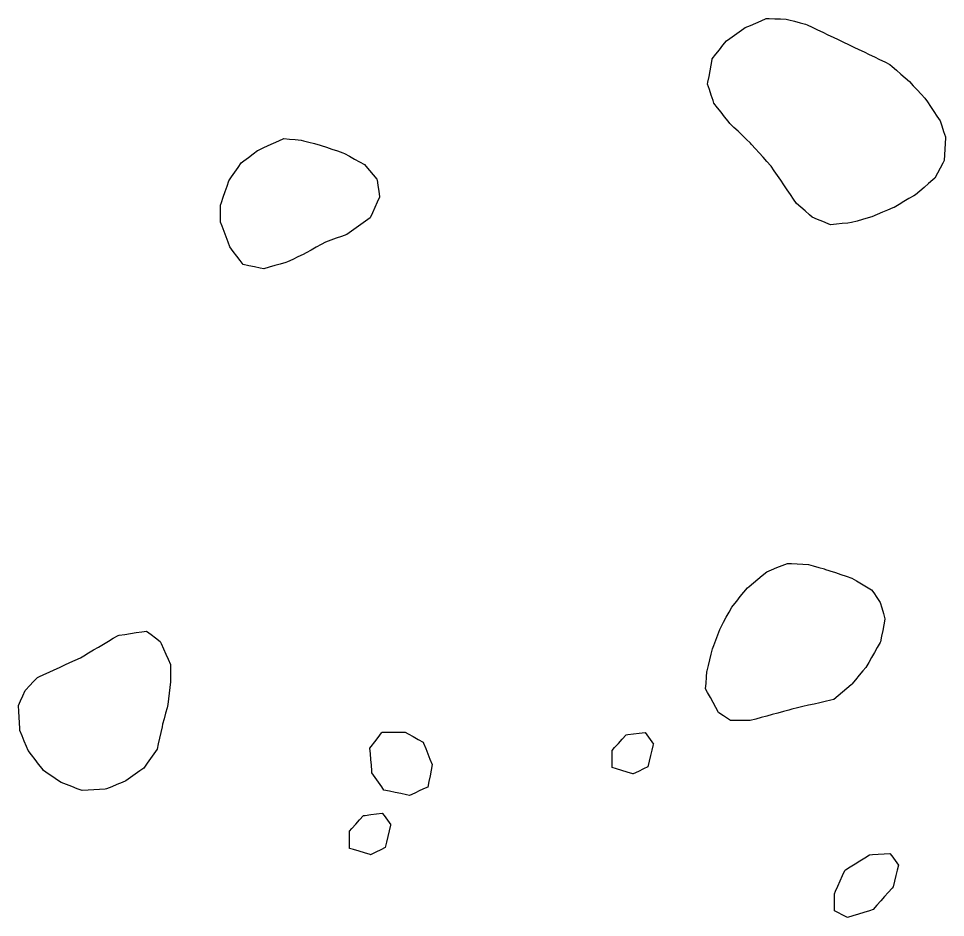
# Model space of a CAD drawing. Header units: millimetres. Extents: x 230 to 3347, y 514 to 5196.
# Drawn here: x 2493.3 to 2655.1, y 2093.8 to 2250.7 of the extents above; entities that cross this region are included whole.
import ezdxf

# ---------------------------------------------------------------- set-up
doc = ezdxf.new("R2010")
doc.units = ezdxf.units.MM
for name, color, linetype in [('ALL_HOLES', 1, 'Continuous'), ('OUTLINE_ISLAND_01_HOLE_85', 1, 'Continuous'), ('OUTLINE_ISLAND_01_HOLE_86', 1, 'Continuous'), ('OUTLINE_ISLAND_01_HOLE_88', 1, 'Continuous'), ('OUTLINE_ISLAND_01_HOLE_89', 1, 'Continuous'), ('OUTLINE_ISLAND_01_HOLE_90', 1, 'Continuous'), ('OUTLINE_ISLAND_01_HOLE_91', 1, 'Continuous'), ('OUTLINE_ISLAND_01_HOLE_97', 1, 'Continuous'), ('OUTLINE_ISLAND_01_HOLE_98', 1, 'Continuous')]:
    doc.layers.add(name, color=color, linetype=linetype)

msp = doc.modelspace()

# ---------------------------------------------------------------- linework, layer by layer
at = {"layer": 'ALL_HOLES'}
for points in [[(2614.4284, 2243.7222), (2615.0531, 2244.5031), (2615.6778, 2245.2839), (2616.3026, 2246.0648), (2616.9273, 2246.8456), (2617.4911, 2247.2568), (2618.2991, 2247.846), (2619.107, 2248.4352), (2619.915, 2249.0244), (2620.196, 2249.1464), (2621.1133, 2249.5446), (2622.0306, 2249.9428), (2622.9479, 2250.3411), (2623.8652, 2250.7393), (2624.3487, 2250.7235), (2625.3482, 2250.6909), (2626.3477, 2250.6583), (2627.3471, 2250.6257), (2627.8134, 2250.5077), (2628.7828, 2250.2622), (2629.7522, 2250.0167), (2630.7216, 2249.7713), (2630.9985, 2249.6389), (2631.9008, 2249.2077), (2632.803, 2248.7765), (2633.7053, 2248.3453), (2634.6075, 2247.914), (2635.5098, 2247.4828), (2636.412, 2247.0516), (2637.3143, 2246.6204), (2638.2165, 2246.1892), (2639.1188, 2245.758), (2640.021, 2245.3268), (2640.9233, 2244.8956), (2641.8255, 2244.4644), (2642.7278, 2244.0331), (2643.6301, 2243.6019), (2644.5323, 2243.1707), (2645.4346, 2242.7395), (2645.8471, 2242.3725), (2646.5943, 2241.708), (2647.3415, 2241.0434), (2648.0887, 2240.3788), (2648.8359, 2239.7142), (2649.4991, 2239.013), (2650.1863, 2238.2865), (2650.8734, 2237.56), (2651.5606, 2236.8334), (2651.9875, 2236.1907), (2652.5408, 2235.3578), (2653.0942, 2234.5248), (2653.6475, 2233.6918), (2654.2008, 2232.8589), (2654.5003, 2231.9737), (2654.8209, 2231.0265), (2655.1414, 2230.0792), (2655.1338, 2229.9265), (2655.084, 2228.9277), (2655.0342, 2227.9289), (2654.9844, 2226.9302), (2654.9346, 2225.9314), (2654.7094, 2225.5057), (2654.2418, 2224.6218), (2653.7742, 2223.7379), (2653.3066, 2222.8539), (2652.943, 2222.5477), (2652.1782, 2221.9035), (2651.4133, 2221.2593), (2650.6485, 2220.6151), (2649.8836, 2219.9709), (2649.6064, 2219.8051), (2648.7481, 2219.2918), (2647.8899, 2218.7786), (2647.0316, 2218.2654), (2646.1734, 2217.7522), (2645.9716, 2217.6683), (2645.0482, 2217.2845), (2644.1248, 2216.9007), (2643.2013, 2216.5169), (2642.2779, 2216.1331), (2641.6332, 2215.9423), (2640.6743, 2215.6585), (2639.7154, 2215.3747), (2638.7565, 2215.0909), (2638.082, 2215.0218), (2637.0872, 2214.92), (2636.0924, 2214.8181), (2635.0976, 2214.7162), (2634.6498, 2214.901), (2633.7254, 2215.2824), (2632.801, 2215.6639), (2631.8766, 2216.0453), (2631.3808, 2216.4793), (2630.6284, 2217.138), (2629.8759, 2217.7967), (2629.1235, 2218.4553), (2628.6228, 2219.1927), (2628.061, 2220.02), (2627.4993, 2220.8473), (2626.9375, 2221.6746), (2626.3757, 2222.5019), (2625.814, 2223.3292), (2625.2522, 2224.1565), (2624.6905, 2224.9838), (2624.6405, 2225.0391), (2623.9701, 2225.781), (2623.2996, 2226.523), (2622.6292, 2227.2649), (2621.9587, 2228.0069), (2621.2883, 2228.7489), (2621.0815, 2228.9498), (2620.3645, 2229.6468), (2619.6474, 2230.3438), (2618.9303, 2231.0408), (2618.2133, 2231.7378), (2617.4962, 2232.4348), (2617.2055, 2232.8041), (2616.5869, 2233.5898), (2615.9684, 2234.3755), (2615.3498, 2235.1613), (2614.7312, 2235.947), (2614.5691, 2236.431), (2614.2514, 2237.3792), (2613.9338, 2238.3274), (2613.6161, 2239.2756), (2613.6853, 2239.6543), (2613.865, 2240.638), (2614.0447, 2241.6217), (2614.2244, 2242.6054), (2614.4041, 2243.5892)], [(2528.5966, 2215.1675), (2528.5966, 2216.1675), (2528.5966, 2217.1675), (2528.5966, 2218.1675), (2528.7505, 2218.6144), (2529.0761, 2219.5599), (2529.4016, 2220.5055), (2529.7271, 2221.451), (2530.0527, 2222.3965), (2530.5206, 2223.0809), (2531.085, 2223.9065), (2531.6494, 2224.732), (2532.2137, 2225.5575), (2532.6644, 2225.8964), (2533.4636, 2226.4975), (2534.2628, 2227.0985), (2535.062, 2227.6996), (2535.11, 2227.7212), (2536.0217, 2228.1319), (2536.9335, 2228.5425), (2537.8453, 2228.9532), (2538.7571, 2229.3639), (2539.6688, 2229.7746), (2540.6497, 2229.6833), (2541.6454, 2229.5906), (2542.641, 2229.4978), (2543.0561, 2229.3904), (2544.0242, 2229.1397), (2544.9922, 2228.8889), (2545.9603, 2228.6382), (2546.1476, 2228.5759), (2547.0964, 2228.26), (2548.0452, 2227.9441), (2548.994, 2227.6282), (2549.9428, 2227.3123), (2550.2115, 2227.164), (2551.087, 2226.6808), (2551.9625, 2226.1975), (2552.838, 2225.7143), (2553.7135, 2225.2311), (2553.9333, 2224.9786), (2554.59, 2224.2244), (2555.2466, 2223.4702), (2555.9033, 2222.716), (2555.9207, 2222.5945), (2556.0625, 2221.6046), (2556.2043, 2220.6147), (2556.3461, 2219.6248), (2556.3216, 2219.5694), (2555.9163, 2218.6552), (2555.511, 2217.741), (2555.1058, 2216.8268), (2554.7005, 2215.9126), (2554.6995, 2215.9118), (2553.8858, 2215.3306), (2553.072, 2214.7494), (2552.2583, 2214.1682), (2551.4445, 2213.5869), (2550.6308, 2213.0057), (2549.7224, 2212.6871), (2548.7787, 2212.3562), (2547.8351, 2212.0252), (2546.8914, 2211.6943), (2546.1622, 2211.2843), (2545.2905, 2210.7943), (2544.4188, 2210.3042), (2543.5471, 2209.8142), (2542.9951, 2209.5472), (2542.0949, 2209.1118), (2541.1946, 2208.6764), (2540.2944, 2208.2409), (2539.987, 2208.1514), (2539.0269, 2207.8717), (2538.0668, 2207.5919), (2537.1067, 2207.3122), (2536.1467, 2207.0325), (2535.5007, 2207.1629), (2534.5205, 2207.3609), (2533.5403, 2207.5588), (2532.5601, 2207.7567), (2532.0153, 2208.4703), (2531.4085, 2209.2652), (2530.8017, 2210.06), (2530.1949, 2210.8549), (2529.897, 2211.6588), (2529.5495, 2212.5965), (2529.202, 2213.5341), (2528.8545, 2214.4718)], [(2613.2526, 2133.7029), (2613.3392, 2134.6991), (2613.4259, 2135.6953), (2613.5125, 2136.6916), (2613.5417, 2136.8102), (2613.7808, 2137.7812), (2614.02, 2138.7522), (2614.2591, 2139.7232), (2614.4982, 2140.6942), (2614.7012, 2141.2469), (2615.0459, 2142.1856), (2615.3907, 2143.1243), (2615.7354, 2144.063), (2615.9282, 2144.42), (2616.4035, 2145.2998), (2616.8789, 2146.1796), (2617.3542, 2147.0594), (2617.8295, 2147.9392), (2618.0686, 2148.2356), (2618.6965, 2149.0139), (2619.3244, 2149.7922), (2619.9523, 2150.5705), (2620.5802, 2151.3487), (2620.8604, 2151.5818), (2621.6293, 2152.2212), (2622.3981, 2152.8606), (2623.167, 2153.5), (2623.9359, 2154.1394), (2624.784, 2154.4776), (2625.7129, 2154.8481), (2626.6417, 2155.2185), (2627.5706, 2155.589), (2628.2515, 2155.5501), (2629.2499, 2155.4931), (2630.2482, 2155.4362), (2631.2466, 2155.3792), (2632.0687, 2155.1518), (2633.0325, 2154.8852), (2633.9963, 2154.6186), (2634.0352, 2154.6056), (2634.9837, 2154.2888), (2635.9321, 2153.9719), (2636.8806, 2153.6551), (2637.8291, 2153.3382), (2638.7776, 2153.0214), (2639.6329, 2152.5163), (2640.494, 2152.0078), (2641.3551, 2151.4994), (2642.2162, 2150.9909), (2642.6148, 2150.4223), (2643.1888, 2149.6034), (2643.7629, 2148.7846), (2643.7676, 2148.7676), (2644.0363, 2147.8044), (2644.305, 2146.8412), (2644.5737, 2145.8779), (2644.5654, 2145.835), (2644.3769, 2144.853), (2644.1883, 2143.8709), (2643.9998, 2142.8888), (2643.8112, 2141.9068), (2643.7259, 2141.7576), (2643.2293, 2140.8896), (2642.7327, 2140.0217), (2642.2361, 2139.1537), (2641.7395, 2138.2857), (2641.2429, 2137.4178), (2640.7403, 2136.8161), (2640.0992, 2136.0486), (2639.4581, 2135.2812), (2638.817, 2134.5137), (2638.6927, 2134.4092), (2637.9274, 2133.7655), (2637.1621, 2133.1219), (2636.3968, 2132.4782), (2635.6315, 2131.8346), (2635.1348, 2131.7177), (2634.1614, 2131.4887), (2633.188, 2131.2597), (2632.2145, 2131.0307), (2631.2411, 2130.8017), (2630.2677, 2130.5727), (2629.2943, 2130.3437), (2628.3209, 2130.1147), (2627.8067, 2129.9755), (2626.8414, 2129.7144), (2625.8761, 2129.4532), (2624.9108, 2129.192), (2623.9455, 2128.9308), (2622.9802, 2128.6697), (2622.015, 2128.4085), (2621.0497, 2128.1473), (2620.6445, 2128.1486), (2619.6445, 2128.1518), (2618.6445, 2128.155), (2617.6445, 2128.1582), (2617.2477, 2128.413), (2616.4063, 2128.9533), (2615.5648, 2129.4937), (2615.5413, 2129.5364), (2615.0599, 2130.4129), (2614.5784, 2131.2893), (2614.0969, 2132.1658), (2613.6155, 2133.0423)], [(2515.663, 2143.781), (2516.4574, 2143.1735), (2517.2517, 2142.5661), (2518.0461, 2141.9587), (2518.2117, 2141.5888), (2518.6203, 2140.6761), (2519.0289, 2139.7633), (2519.4376, 2138.8506), (2519.8462, 2137.9379), (2519.8501, 2136.9772), (2519.8542, 2135.9772), (2519.8583, 2134.9772), (2519.8515, 2134.916), (2519.7402, 2133.9222), (2519.629, 2132.9284), (2519.5177, 2131.9346), (2519.4064, 2130.9408), (2519.26, 2130.3921), (2519.0022, 2129.4259), (2518.7443, 2128.4597), (2518.4865, 2127.4935), (2518.3835, 2127.0322), (2518.1657, 2126.0562), (2517.9479, 2125.0802), (2517.7301, 2124.1042), (2517.5123, 2123.1282), (2516.9437, 2122.3147), (2516.3708, 2121.495), (2515.7979, 2120.6754), (2515.225, 2119.8558), (2514.5048, 2119.3415), (2513.691, 2118.7604), (2512.8772, 2118.1793), (2512.0634, 2117.5982), (2511.4382, 2117.3407), (2510.5136, 2116.9598), (2509.5889, 2116.5789), (2508.6643, 2116.1981), (2508.4519, 2116.1831), (2507.4544, 2116.1128), (2506.4569, 2116.0425), (2505.4593, 2115.9723), (2504.4618, 2115.902), (2503.5778, 2116.2424), (2502.6446, 2116.6018), (2501.7115, 2116.9611), (2500.7783, 2117.3205), (2500.1571, 2117.7427), (2499.33, 2118.3048), (2498.5029, 2118.8669), (2497.6759, 2119.429), (2497.4268, 2119.7527), (2496.8169, 2120.5452), (2496.2071, 2121.3377), (2495.5972, 2122.1302), (2494.9874, 2122.9227), (2494.703, 2123.6167), (2494.3238, 2124.5421), (2493.9447, 2125.4674), (2493.5655, 2126.3927), (2493.5459, 2126.7531), (2493.4916, 2127.7516), (2493.4373, 2128.7501), (2493.383, 2129.7487), (2493.3287, 2130.7472), (2493.6878, 2131.572), (2494.087, 2132.4888), (2494.4862, 2133.4057), (2494.5736, 2133.4969), (2495.2657, 2134.2188), (2495.9577, 2134.9406), (2496.6498, 2135.6624), (2496.8534, 2135.7565), (2497.7613, 2136.1757), (2498.6691, 2136.595), (2499.577, 2137.0142), (2500.4849, 2137.4335), (2501.3927, 2137.8528), (2502.3006, 2138.272), (2503.2085, 2138.6913), (2504.1163, 2139.1105), (2504.6998, 2139.4547), (2505.5611, 2139.9628), (2506.4224, 2140.4709), (2507.2837, 2140.979), (2508.145, 2141.4871), (2509.0063, 2141.9952), (2509.8676, 2142.5034), (2510.7289, 2143.0115), (2510.8739, 2143.0341), (2511.862, 2143.1882), (2512.85, 2143.3423), (2513.8381, 2143.4964), (2514.8261, 2143.6505)], [(2556.8153, 2126.1443), (2557.8153, 2126.1443), (2558.8153, 2126.1443), (2559.8153, 2126.1443), (2560.8153, 2126.1443), (2561.3673, 2125.8348), (2562.2395, 2125.3457), (2563.1118, 2124.8567), (2563.984, 2124.3676), (2564.0462, 2124.2116), (2564.4162, 2123.2826), (2564.7863, 2122.3535), (2565.1563, 2121.4245), (2565.5263, 2120.4955), (2565.5211, 2120.4669), (2565.3398, 2119.4835), (2565.1585, 2118.5), (2564.9772, 2117.5166), (2564.7959, 2116.5332), (2564.3179, 2116.3159), (2563.4076, 2115.902), (2562.4972, 2115.4881), (2561.5869, 2115.0743), (2561.0427, 2115.1874), (2560.0636, 2115.3909), (2559.0845, 2115.5944), (2558.1055, 2115.798), (2557.1264, 2116.0015), (2556.7372, 2116.5619), (2556.1668, 2117.3832), (2555.5964, 2118.2046), (2555.026, 2119.026), (2555.0013, 2119.334), (2554.9217, 2120.3308), (2554.8421, 2121.3276), (2554.7625, 2122.3245), (2554.6829, 2123.3213), (2554.899, 2123.6074), (2555.5017, 2124.4053), (2556.1045, 2125.2032), (2556.7072, 2126.0012)], [(2596.9598, 2119.9295), (2596.9598, 2120.9295), (2596.9598, 2121.9295), (2596.9598, 2122.9295), (2597.3853, 2123.4085), (2598.0494, 2124.1561), (2598.7135, 2124.9038), (2599.3776, 2125.6514), (2599.7155, 2125.6953), (2600.7072, 2125.824), (2601.6989, 2125.9527), (2602.6906, 2126.0814), (2602.9881, 2125.665), (2603.5696, 2124.8515), (2604.151, 2124.0379), (2604.1326, 2123.9606), (2603.9015, 2122.9877), (2603.6703, 2122.0148), (2603.4391, 2121.0419), (2603.2079, 2120.069), (2602.4377, 2119.6941), (2601.5385, 2119.2564), (2600.6394, 2118.8188), (2600.5594, 2118.8429), (2599.602, 2119.1319), (2598.6447, 2119.4209), (2597.6874, 2119.7099)], [(2551.1044, 2105.8202), (2551.1044, 2106.8202), (2551.1044, 2107.8202), (2551.1044, 2108.8202), (2551.5299, 2109.2991), (2552.1939, 2110.0468), (2552.858, 2110.7945), (2553.5221, 2111.5421), (2553.8601, 2111.586), (2554.8518, 2111.7147), (2555.8435, 2111.8434), (2556.8352, 2111.9721), (2557.1329, 2111.5556), (2557.7143, 2110.742), (2558.2957, 2109.9284), (2558.2773, 2109.851), (2558.0461, 2108.8781), (2557.8148, 2107.9052), (2557.5835, 2106.9323), (2557.3523, 2105.9594), (2556.5818, 2105.5844), (2555.6826, 2105.1468), (2554.7835, 2104.7092), (2554.7031, 2104.7335), (2553.7458, 2105.0225), (2552.7885, 2105.3116), (2551.8312, 2105.6007)], [(2635.7605, 2094.9022), (2635.7605, 2095.9022), (2635.7605, 2096.9022), (2635.7605, 2097.9022), (2635.9531, 2098.3338), (2636.3605, 2099.2471), (2636.7679, 2100.1603), (2637.1753, 2101.0735), (2637.5827, 2101.9868), (2637.6784, 2102.0473), (2638.5233, 2102.5822), (2639.3682, 2103.1172), (2640.2131, 2103.6521), (2641.058, 2104.187), (2641.9029, 2104.7219), (2642.4187, 2104.7558), (2643.4166, 2104.8213), (2644.4144, 2104.8868), (2645.4123, 2104.9523), (2645.7539, 2104.4927), (2646.3504, 2103.6901), (2646.947, 2102.8875), (2646.733, 2102.0268), (2646.4917, 2101.0564), (2646.2504, 2100.0859), (2646.0092, 2099.1155), (2645.8157, 2098.8951), (2645.1561, 2098.1435), (2644.4964, 2097.392), (2643.8368, 2096.6404), (2643.1771, 2095.8889), (2642.5174, 2095.1373), (2641.8608, 2094.9347), (2640.9052, 2094.6399), (2639.9497, 2094.3451), (2638.9941, 2094.0503), (2638.0386, 2093.7555), (2637.2337, 2094.1606), (2636.3405, 2094.6103)]]:
    msp.add_lwpolyline(points, close=True, dxfattribs=at)
at = {"layer": 'OUTLINE_ISLAND_01_HOLE_85'}
msp.add_lwpolyline([(2635.7605, 2094.9022), (2635.7605, 2095.9022), (2635.7605, 2096.9022), (2635.7605, 2097.9022), (2635.9531, 2098.3338), (2636.3605, 2099.2471), (2636.7679, 2100.1603), (2637.1753, 2101.0735), (2637.5827, 2101.9868), (2637.6784, 2102.0473), (2638.5233, 2102.5822), (2639.3682, 2103.1172), (2640.2131, 2103.6521), (2641.058, 2104.187), (2641.9029, 2104.7219), (2642.4187, 2104.7558), (2643.4166, 2104.8213), (2644.4144, 2104.8868), (2645.4123, 2104.9523), (2645.7539, 2104.4927), (2646.3504, 2103.6901), (2646.947, 2102.8875), (2646.733, 2102.0268), (2646.4917, 2101.0564), (2646.2504, 2100.0859), (2646.0092, 2099.1155), (2645.8157, 2098.8951), (2645.1561, 2098.1435), (2644.4964, 2097.392), (2643.8368, 2096.6404), (2643.1771, 2095.8889), (2642.5174, 2095.1373), (2641.8608, 2094.9347), (2640.9052, 2094.6399), (2639.9497, 2094.3451), (2638.9941, 2094.0503), (2638.0386, 2093.7555), (2637.2337, 2094.1606), (2636.3405, 2094.6103)], close=True, dxfattribs=at)
at = {"layer": 'OUTLINE_ISLAND_01_HOLE_86'}
msp.add_lwpolyline([(2551.1044, 2105.8202), (2551.1044, 2106.8202), (2551.1044, 2107.8202), (2551.1044, 2108.8202), (2551.5299, 2109.2991), (2552.1939, 2110.0468), (2552.858, 2110.7945), (2553.5221, 2111.5421), (2553.8601, 2111.586), (2554.8518, 2111.7147), (2555.8435, 2111.8434), (2556.8352, 2111.9721), (2557.1329, 2111.5556), (2557.7143, 2110.742), (2558.2957, 2109.9284), (2558.2773, 2109.851), (2558.0461, 2108.8781), (2557.8148, 2107.9052), (2557.5835, 2106.9323), (2557.3523, 2105.9594), (2556.5818, 2105.5844), (2555.6826, 2105.1468), (2554.7835, 2104.7092), (2554.7031, 2104.7335), (2553.7458, 2105.0225), (2552.7885, 2105.3116), (2551.8312, 2105.6007)], close=True, dxfattribs=at)
at = {"layer": 'OUTLINE_ISLAND_01_HOLE_88'}
msp.add_lwpolyline([(2596.9598, 2119.9295), (2596.9598, 2120.9295), (2596.9598, 2121.9295), (2596.9598, 2122.9295), (2597.3853, 2123.4085), (2598.0494, 2124.1561), (2598.7135, 2124.9038), (2599.3776, 2125.6514), (2599.7155, 2125.6953), (2600.7072, 2125.824), (2601.6989, 2125.9527), (2602.6906, 2126.0814), (2602.9881, 2125.665), (2603.5696, 2124.8515), (2604.151, 2124.0379), (2604.1326, 2123.9606), (2603.9015, 2122.9877), (2603.6703, 2122.0148), (2603.4391, 2121.0419), (2603.2079, 2120.069), (2602.4377, 2119.6941), (2601.5385, 2119.2564), (2600.6394, 2118.8188), (2600.5594, 2118.8429), (2599.602, 2119.1319), (2598.6447, 2119.4209), (2597.6874, 2119.7099)], close=True, dxfattribs=at)
at = {"layer": 'OUTLINE_ISLAND_01_HOLE_89'}
msp.add_lwpolyline([(2556.8153, 2126.1443), (2557.8153, 2126.1443), (2558.8153, 2126.1443), (2559.8153, 2126.1443), (2560.8153, 2126.1443), (2561.3673, 2125.8348), (2562.2395, 2125.3457), (2563.1118, 2124.8567), (2563.984, 2124.3676), (2564.0462, 2124.2116), (2564.4162, 2123.2826), (2564.7863, 2122.3535), (2565.1563, 2121.4245), (2565.5263, 2120.4955), (2565.5211, 2120.4669), (2565.3398, 2119.4835), (2565.1585, 2118.5), (2564.9772, 2117.5166), (2564.7959, 2116.5332), (2564.3179, 2116.3159), (2563.4076, 2115.902), (2562.4972, 2115.4881), (2561.5869, 2115.0743), (2561.0427, 2115.1874), (2560.0636, 2115.3909), (2559.0845, 2115.5944), (2558.1055, 2115.798), (2557.1264, 2116.0015), (2556.7372, 2116.5619), (2556.1668, 2117.3832), (2555.5964, 2118.2046), (2555.026, 2119.026), (2555.0013, 2119.334), (2554.9217, 2120.3308), (2554.8421, 2121.3276), (2554.7625, 2122.3245), (2554.6829, 2123.3213), (2554.899, 2123.6074), (2555.5017, 2124.4053), (2556.1045, 2125.2032), (2556.7072, 2126.0012)], close=True, dxfattribs=at)
at = {"layer": 'OUTLINE_ISLAND_01_HOLE_90'}
msp.add_lwpolyline([(2515.663, 2143.781), (2516.4574, 2143.1735), (2517.2517, 2142.5661), (2518.0461, 2141.9587), (2518.2117, 2141.5888), (2518.6203, 2140.6761), (2519.0289, 2139.7633), (2519.4376, 2138.8506), (2519.8462, 2137.9379), (2519.8501, 2136.9772), (2519.8542, 2135.9772), (2519.8583, 2134.9772), (2519.8515, 2134.916), (2519.7402, 2133.9222), (2519.629, 2132.9284), (2519.5177, 2131.9346), (2519.4064, 2130.9408), (2519.26, 2130.3921), (2519.0022, 2129.4259), (2518.7443, 2128.4597), (2518.4865, 2127.4935), (2518.3835, 2127.0322), (2518.1657, 2126.0562), (2517.9479, 2125.0802), (2517.7301, 2124.1042), (2517.5123, 2123.1282), (2516.9437, 2122.3147), (2516.3708, 2121.495), (2515.7979, 2120.6754), (2515.225, 2119.8558), (2514.5048, 2119.3415), (2513.691, 2118.7604), (2512.8772, 2118.1793), (2512.0634, 2117.5982), (2511.4382, 2117.3407), (2510.5136, 2116.9598), (2509.5889, 2116.5789), (2508.6643, 2116.1981), (2508.4519, 2116.1831), (2507.4544, 2116.1128), (2506.4569, 2116.0425), (2505.4593, 2115.9723), (2504.4618, 2115.902), (2503.5778, 2116.2424), (2502.6446, 2116.6018), (2501.7115, 2116.9611), (2500.7783, 2117.3205), (2500.1571, 2117.7427), (2499.33, 2118.3048), (2498.5029, 2118.8669), (2497.6759, 2119.429), (2497.4268, 2119.7527), (2496.8169, 2120.5452), (2496.2071, 2121.3377), (2495.5972, 2122.1302), (2494.9874, 2122.9227), (2494.703, 2123.6167), (2494.3238, 2124.5421), (2493.9447, 2125.4674), (2493.5655, 2126.3927), (2493.5459, 2126.7531), (2493.4916, 2127.7516), (2493.4373, 2128.7501), (2493.383, 2129.7487), (2493.3287, 2130.7472), (2493.6878, 2131.572), (2494.087, 2132.4888), (2494.4862, 2133.4057), (2494.5736, 2133.4969), (2495.2657, 2134.2188), (2495.9577, 2134.9406), (2496.6498, 2135.6624), (2496.8534, 2135.7565), (2497.7613, 2136.1757), (2498.6691, 2136.595), (2499.577, 2137.0142), (2500.4849, 2137.4335), (2501.3927, 2137.8528), (2502.3006, 2138.272), (2503.2085, 2138.6913), (2504.1163, 2139.1105), (2504.6998, 2139.4547), (2505.5611, 2139.9628), (2506.4224, 2140.4709), (2507.2837, 2140.979), (2508.145, 2141.4871), (2509.0063, 2141.9952), (2509.8676, 2142.5034), (2510.7289, 2143.0115), (2510.8739, 2143.0341), (2511.862, 2143.1882), (2512.85, 2143.3423), (2513.8381, 2143.4964), (2514.8261, 2143.6505)], close=True, dxfattribs=at)
at = {"layer": 'OUTLINE_ISLAND_01_HOLE_91'}
msp.add_lwpolyline([(2613.2526, 2133.7029), (2613.3392, 2134.6991), (2613.4259, 2135.6953), (2613.5125, 2136.6916), (2613.5417, 2136.8102), (2613.7808, 2137.7812), (2614.02, 2138.7522), (2614.2591, 2139.7232), (2614.4982, 2140.6942), (2614.7012, 2141.2469), (2615.0459, 2142.1856), (2615.3907, 2143.1243), (2615.7354, 2144.063), (2615.9282, 2144.42), (2616.4035, 2145.2998), (2616.8789, 2146.1796), (2617.3542, 2147.0594), (2617.8295, 2147.9392), (2618.0686, 2148.2356), (2618.6965, 2149.0139), (2619.3244, 2149.7922), (2619.9523, 2150.5705), (2620.5802, 2151.3487), (2620.8604, 2151.5818), (2621.6293, 2152.2212), (2622.3981, 2152.8606), (2623.167, 2153.5), (2623.9359, 2154.1394), (2624.784, 2154.4776), (2625.7129, 2154.8481), (2626.6417, 2155.2185), (2627.5706, 2155.589), (2628.2515, 2155.5501), (2629.2499, 2155.4931), (2630.2482, 2155.4362), (2631.2466, 2155.3792), (2632.0687, 2155.1518), (2633.0325, 2154.8852), (2633.9963, 2154.6186), (2634.0352, 2154.6056), (2634.9837, 2154.2888), (2635.9321, 2153.9719), (2636.8806, 2153.6551), (2637.8291, 2153.3382), (2638.7776, 2153.0214), (2639.6329, 2152.5163), (2640.494, 2152.0078), (2641.3551, 2151.4994), (2642.2162, 2150.9909), (2642.6148, 2150.4223), (2643.1888, 2149.6034), (2643.7629, 2148.7846), (2643.7676, 2148.7676), (2644.0363, 2147.8044), (2644.305, 2146.8412), (2644.5737, 2145.8779), (2644.5654, 2145.835), (2644.3769, 2144.853), (2644.1883, 2143.8709), (2643.9998, 2142.8888), (2643.8112, 2141.9068), (2643.7259, 2141.7576), (2643.2293, 2140.8896), (2642.7327, 2140.0217), (2642.2361, 2139.1537), (2641.7395, 2138.2857), (2641.2429, 2137.4178), (2640.7403, 2136.8161), (2640.0992, 2136.0486), (2639.4581, 2135.2812), (2638.817, 2134.5137), (2638.6927, 2134.4092), (2637.9274, 2133.7655), (2637.1621, 2133.1219), (2636.3968, 2132.4782), (2635.6315, 2131.8346), (2635.1348, 2131.7177), (2634.1614, 2131.4887), (2633.188, 2131.2597), (2632.2145, 2131.0307), (2631.2411, 2130.8017), (2630.2677, 2130.5727), (2629.2943, 2130.3437), (2628.3209, 2130.1147), (2627.8067, 2129.9755), (2626.8414, 2129.7144), (2625.8761, 2129.4532), (2624.9108, 2129.192), (2623.9455, 2128.9308), (2622.9802, 2128.6697), (2622.015, 2128.4085), (2621.0497, 2128.1473), (2620.6445, 2128.1486), (2619.6445, 2128.1518), (2618.6445, 2128.155), (2617.6445, 2128.1582), (2617.2477, 2128.413), (2616.4063, 2128.9533), (2615.5648, 2129.4937), (2615.5413, 2129.5364), (2615.0599, 2130.4129), (2614.5784, 2131.2893), (2614.0969, 2132.1658), (2613.6155, 2133.0423)], close=True, dxfattribs=at)
at = {"layer": 'OUTLINE_ISLAND_01_HOLE_97'}
msp.add_lwpolyline([(2528.5966, 2215.1675), (2528.5966, 2216.1675), (2528.5966, 2217.1675), (2528.5966, 2218.1675), (2528.7505, 2218.6144), (2529.0761, 2219.5599), (2529.4016, 2220.5055), (2529.7271, 2221.451), (2530.0527, 2222.3965), (2530.5206, 2223.0809), (2531.085, 2223.9065), (2531.6494, 2224.732), (2532.2137, 2225.5575), (2532.6644, 2225.8964), (2533.4636, 2226.4975), (2534.2628, 2227.0985), (2535.062, 2227.6996), (2535.11, 2227.7212), (2536.0217, 2228.1319), (2536.9335, 2228.5425), (2537.8453, 2228.9532), (2538.7571, 2229.3639), (2539.6688, 2229.7746), (2540.6497, 2229.6833), (2541.6454, 2229.5906), (2542.641, 2229.4978), (2543.0561, 2229.3904), (2544.0242, 2229.1397), (2544.9922, 2228.8889), (2545.9603, 2228.6382), (2546.1476, 2228.5759), (2547.0964, 2228.26), (2548.0452, 2227.9441), (2548.994, 2227.6282), (2549.9428, 2227.3123), (2550.2115, 2227.164), (2551.087, 2226.6808), (2551.9625, 2226.1975), (2552.838, 2225.7143), (2553.7135, 2225.2311), (2553.9333, 2224.9786), (2554.59, 2224.2244), (2555.2466, 2223.4702), (2555.9033, 2222.716), (2555.9207, 2222.5945), (2556.0625, 2221.6046), (2556.2043, 2220.6147), (2556.3461, 2219.6248), (2556.3216, 2219.5694), (2555.9163, 2218.6552), (2555.511, 2217.741), (2555.1058, 2216.8268), (2554.7005, 2215.9126), (2554.6995, 2215.9118), (2553.8858, 2215.3306), (2553.072, 2214.7494), (2552.2583, 2214.1682), (2551.4445, 2213.5869), (2550.6308, 2213.0057), (2549.7224, 2212.6871), (2548.7787, 2212.3562), (2547.8351, 2212.0252), (2546.8914, 2211.6943), (2546.1622, 2211.2843), (2545.2905, 2210.7943), (2544.4188, 2210.3042), (2543.5471, 2209.8142), (2542.9951, 2209.5472), (2542.0949, 2209.1118), (2541.1946, 2208.6764), (2540.2944, 2208.2409), (2539.987, 2208.1514), (2539.0269, 2207.8717), (2538.0668, 2207.5919), (2537.1067, 2207.3122), (2536.1467, 2207.0325), (2535.5007, 2207.1629), (2534.5205, 2207.3609), (2533.5403, 2207.5588), (2532.5601, 2207.7567), (2532.0153, 2208.4703), (2531.4085, 2209.2652), (2530.8017, 2210.06), (2530.1949, 2210.8549), (2529.897, 2211.6588), (2529.5495, 2212.5965), (2529.202, 2213.5341), (2528.8545, 2214.4718)], close=True, dxfattribs=at)
at = {"layer": 'OUTLINE_ISLAND_01_HOLE_98'}
msp.add_lwpolyline([(2614.4284, 2243.7222), (2615.0531, 2244.5031), (2615.6778, 2245.2839), (2616.3026, 2246.0648), (2616.9273, 2246.8456), (2617.4911, 2247.2568), (2618.2991, 2247.846), (2619.107, 2248.4352), (2619.915, 2249.0244), (2620.196, 2249.1464), (2621.1133, 2249.5446), (2622.0306, 2249.9428), (2622.9479, 2250.3411), (2623.8652, 2250.7393), (2624.3487, 2250.7235), (2625.3482, 2250.6909), (2626.3477, 2250.6583), (2627.3471, 2250.6257), (2627.8134, 2250.5077), (2628.7828, 2250.2622), (2629.7522, 2250.0167), (2630.7216, 2249.7713), (2630.9985, 2249.6389), (2631.9008, 2249.2077), (2632.803, 2248.7765), (2633.7053, 2248.3453), (2634.6075, 2247.914), (2635.5098, 2247.4828), (2636.412, 2247.0516), (2637.3143, 2246.6204), (2638.2165, 2246.1892), (2639.1188, 2245.758), (2640.021, 2245.3268), (2640.9233, 2244.8956), (2641.8255, 2244.4644), (2642.7278, 2244.0331), (2643.6301, 2243.6019), (2644.5323, 2243.1707), (2645.4346, 2242.7395), (2645.8471, 2242.3725), (2646.5943, 2241.708), (2647.3415, 2241.0434), (2648.0887, 2240.3788), (2648.8359, 2239.7142), (2649.4991, 2239.013), (2650.1863, 2238.2865), (2650.8734, 2237.56), (2651.5606, 2236.8334), (2651.9875, 2236.1907), (2652.5408, 2235.3578), (2653.0942, 2234.5248), (2653.6475, 2233.6918), (2654.2008, 2232.8589), (2654.5003, 2231.9737), (2654.8209, 2231.0265), (2655.1414, 2230.0792), (2655.1338, 2229.9265), (2655.084, 2228.9277), (2655.0342, 2227.9289), (2654.9844, 2226.9302), (2654.9346, 2225.9314), (2654.7094, 2225.5057), (2654.2418, 2224.6218), (2653.7742, 2223.7379), (2653.3066, 2222.8539), (2652.943, 2222.5477), (2652.1782, 2221.9035), (2651.4133, 2221.2593), (2650.6485, 2220.6151), (2649.8836, 2219.9709), (2649.6064, 2219.8051), (2648.7481, 2219.2918), (2647.8899, 2218.7786), (2647.0316, 2218.2654), (2646.1734, 2217.7522), (2645.9716, 2217.6683), (2645.0482, 2217.2845), (2644.1248, 2216.9007), (2643.2013, 2216.5169), (2642.2779, 2216.1331), (2641.6332, 2215.9423), (2640.6743, 2215.6585), (2639.7154, 2215.3747), (2638.7565, 2215.0909), (2638.082, 2215.0218), (2637.0872, 2214.92), (2636.0924, 2214.8181), (2635.0976, 2214.7162), (2634.6498, 2214.901), (2633.7254, 2215.2824), (2632.801, 2215.6639), (2631.8766, 2216.0453), (2631.3808, 2216.4793), (2630.6284, 2217.138), (2629.8759, 2217.7967), (2629.1235, 2218.4553), (2628.6228, 2219.1927), (2628.061, 2220.02), (2627.4993, 2220.8473), (2626.9375, 2221.6746), (2626.3757, 2222.5019), (2625.814, 2223.3292), (2625.2522, 2224.1565), (2624.6905, 2224.9838), (2624.6405, 2225.0391), (2623.9701, 2225.781), (2623.2996, 2226.523), (2622.6292, 2227.2649), (2621.9587, 2228.0069), (2621.2883, 2228.7489), (2621.0815, 2228.9498), (2620.3645, 2229.6468), (2619.6474, 2230.3438), (2618.9303, 2231.0408), (2618.2133, 2231.7378), (2617.4962, 2232.4348), (2617.2055, 2232.8041), (2616.5869, 2233.5898), (2615.9684, 2234.3755), (2615.3498, 2235.1613), (2614.7312, 2235.947), (2614.5691, 2236.431), (2614.2514, 2237.3792), (2613.9338, 2238.3274), (2613.6161, 2239.2756), (2613.6853, 2239.6543), (2613.865, 2240.638), (2614.0447, 2241.6217), (2614.2244, 2242.6054), (2614.4041, 2243.5892)], close=True, dxfattribs=at)

doc.saveas('drawing.dxf')
